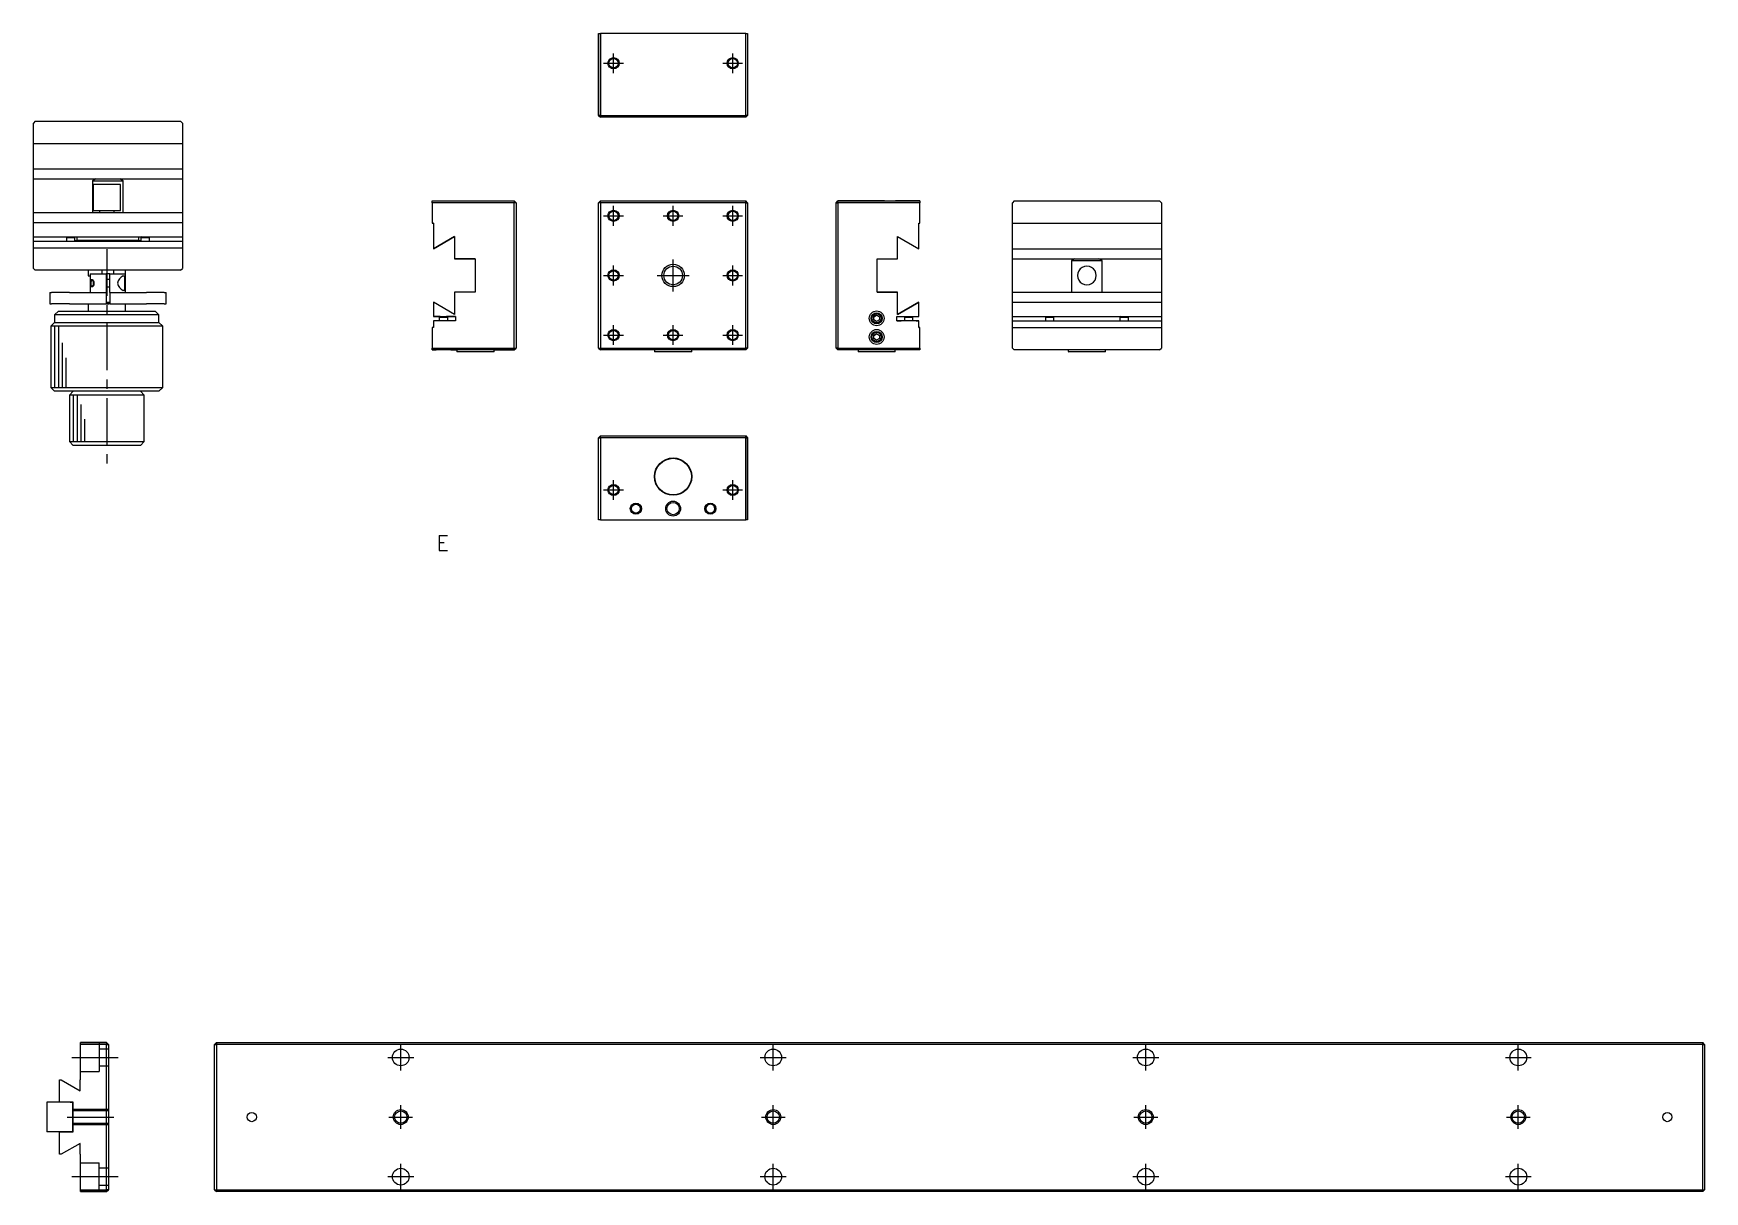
# Model space of a CAD drawing. Extents: x 18 to 952, y 13 to 406.
# Drawn here: x 503.2 to 951.8, y 70.5 to 381.2 of the extents above; entities that cross this region are included whole.
import ezdxf

# ---------------------------------------------------------------- set-up
doc = ezdxf.new("R2010")
doc.units = 0
doc.header["$LTSCALE"] = 10
doc.linetypes.add('CENTER', pattern=[2, 1.25, -0.25, 0.25, -0.25])
doc.linetypes.add('DASHED', pattern=[3.5, 2, -1.5])
doc.layers.get('0').update_dxf_attribs({"linetype": 'CONTINUOUS'})
doc.layers.add('CENTER', color=1, linetype='CENTER')
doc.styles.get("Standard").update_dxf_attribs({"font": 'txt.shx', "bigfont": '@extfont2.shx'})

msp = doc.modelspace()

# ---------------------------------------------------------------- linework, layer by layer
at = {"color": 7, "linetype": 'CONTINUOUS'}
for p, q in [((654.9, 359.25), (654.9, 381.25)), ((654.9, 381.25), (655.4, 381.25)), ((654.9, 380.95), (654.9, 381.25)), ((654.9, 381.25), (654.9, 380.95)), ((654.9, 381.25), (654.9, 380.95)), ((654.9, 375.25), (654.9, 380.95)), ((654.9, 380.95), (654.9, 375.25)), ((654.9, 375.25), (654.9, 380.95)), ((654.9, 380.95), (654.9, 375.25)), ((654.9, 380.95), (654.9, 375.25)), ((655.4, 381.25), (655.4, 359.25)), ((694.4, 381.25), (655.4, 381.25)), ((694.4, 359.25), (694.4, 381.25)), ((694.4, 381.25), (694.9, 381.25)), ((694.9, 381.25), (694.9, 359.25)), ((654.9, 375.05), (654.9, 375.25)), ((654.9, 375.25), (654.9, 375.05)), ((654.9, 369.75), (654.9, 375.25)), ((654.9, 375.25), (654.9, 369.75)), ((654.9, 375.25), (654.9, 359.25)), ((655.4, 359.25), (654.9, 359.25)), ((655.4, 358.75), (654.9, 359.25)), ((654.9, 359.25), (655.4, 358.75)), ((655.4, 358.75), (655.4, 359.25)), ((655.4, 359.25), (694.4, 359.25)), ((694.4, 358.75), (694.4, 359.25)), ((694.9, 359.25), (694.4, 359.25)), ((694.4, 358.75), (694.9, 359.25)), ((503.68, 357.71), (503.18, 357.21)), ((503.18, 351.71), (503.18, 357.21)), ((503.68, 357.71), (542.68, 357.71)), ((543.18, 357.21), (542.68, 357.71)), ((543.18, 357.21), (543.18, 351.71)), ((694.4, 358.75), (655.4, 358.75)), ((503.18, 351.71), (543.18, 351.71)), ((503.18, 344.883205), (503.18, 351.71)), ((543.18, 351.71), (543.18, 344.883205)), ((503.18, 344.883205), (543.18, 344.883205)), ((503.18, 342.21), (503.18, 344.883205)), ((503.18, 342.21), (543.18, 342.21)), ((503.18, 333.21), (503.18, 342.21)), ((519.947572, 342.21), (519.08122, 341.71)), ((519.08122, 341.71), (527.27878, 341.71)), ((519.08122, 341.71), (519.08122, 333.21)), ((527.27878, 341.71), (526.412428, 342.21)), ((527.27878, 333.21), (527.27878, 341.71)), ((543.18, 344.883205), (543.18, 342.21)), ((543.18, 342.21), (543.18, 333.21)), ((526.53, 340.71), (519.23, 340.71)), ((519.23, 340.71), (519.23, 333.71)), ((526.53, 333.71), (526.53, 340.71)), ((503.18, 333.21), (543.18, 333.21)), ((503.18, 330.536795), (503.18, 333.21)), ((519.23, 333.71), (526.53, 333.71)), ((520.88, 333.71), (520.88, 333.21)), ((524.88, 333.21), (524.88, 333.71)), ((543.18, 333.21), (543.18, 330.536795)), ((610.25, 336.3), (632.25, 336.3)), ((610.25, 335.8), (610.25, 336.3)), ((610.25, 335.8), (610.25, 330.3)), ((632.25, 335.8), (610.25, 335.8)), ((632.25, 336.3), (632.25, 335.8)), ((632.75, 335.8), (632.25, 336.3)), ((632.25, 296.8), (632.25, 335.8)), ((632.75, 335.8), (632.25, 335.8)), ((632.75, 335.8), (632.75, 296.8)), ((655.4, 336.3), (654.9, 335.8)), ((654.9, 296.8), (654.9, 335.8)), ((655.4, 335.8), (654.9, 335.8)), ((655.4, 335.8), (655.4, 336.3)), ((655.4, 336.3), (694.4, 336.3)), ((655.4, 335.8), (655.4, 296.8)), ((694.4, 335.8), (655.4, 335.8)), ((694.4, 335.8), (694.4, 336.3)), ((694.9, 335.8), (694.4, 336.3)), ((694.4, 335.8), (694.9, 335.8)), ((694.4, 296.8), (694.4, 335.8)), ((694.9, 335.8), (694.9, 296.8)), ((718.63, 335.8), (719.13, 336.3)), ((718.63, 335.8), (719.13, 336.3)), ((718.63, 335.8), (719.13, 335.8)), ((718.63, 296.8), (718.63, 335.8)), ((719.13, 335.8), (719.13, 336.3)), ((719.13, 336.3), (741.13, 336.3)), ((731.630005, 336.3), (719.13, 336.3)), ((741.13, 335.8), (719.13, 335.8)), ((719.13, 335.8), (719.13, 296.8)), ((741.13, 336.3), (734.629995, 336.3)), ((741.13, 336.3), (741.13, 335.8)), ((741.13, 330.3), (741.13, 335.8)), ((766.48, 336.3), (765.98, 335.8)), ((765.98, 330.3), (765.98, 335.8)), ((766.48, 336.3), (805.48, 336.3)), ((805.98, 335.8), (805.48, 336.3)), ((805.98, 335.8), (805.98, 330.3)), ((503.18, 330.536795), (543.18, 330.536795)), ((503.18, 326.71), (503.18, 330.536795)), ((543.18, 330.536795), (543.18, 326.71)), ((610.25, 330.3), (610.55, 330.3)), ((610.55, 330.3), (610.25, 330.3)), ((610.55, 330.3), (610.55, 323.473205)), ((740.83, 330.3), (741.13, 330.3)), ((740.83, 323.473205), (740.83, 330.3)), ((765.98, 330.3), (805.98, 330.3)), ((765.98, 323.473205), (765.98, 330.3)), ((805.98, 330.3), (805.98, 323.473205)), ((503.18, 326.71), (543.18, 326.71)), ((503.18, 325.51), (503.18, 326.71)), ((503.18, 325.51), (511.680005, 325.51)), ((503.18, 323.71), (503.18, 325.51)), ((503.18, 318.21), (503.18, 323.71)), ((503.18, 323.71), (543.18, 323.71)), ((511.680005, 325.51), (514.679995, 325.51)), ((512.33, 326.71), (512.03, 326.41)), ((514.33, 326.41), (512.03, 326.41)), ((512.03, 326.41), (512.03, 325.51)), ((514.33, 326.41), (514.03, 326.71)), ((514.33, 325.51), (514.33, 326.41)), ((514.33, 325.71), (514.88, 325.71)), ((514.679995, 325.51), (521.180005, 325.51)), ((514.88, 325.71), (514.88, 326.71)), ((531.48, 325.71), (514.88, 325.71)), ((521.180005, 325.51), (525.179995, 325.51)), ((525.179995, 325.51), (531.680005, 325.51)), ((531.48, 325.71), (531.48, 326.71)), ((531.48, 325.71), (532.03, 325.71)), ((531.680005, 325.51), (534.679995, 325.51)), ((532.33, 326.71), (532.03, 326.41)), ((534.33, 326.41), (532.03, 326.41)), ((532.03, 326.41), (532.03, 325.51)), ((534.33, 326.41), (534.03, 326.71)), ((534.33, 325.51), (534.33, 326.41)), ((534.679995, 325.51), (543.18, 325.51)), ((543.18, 326.71), (543.18, 325.51)), ((543.18, 325.51), (543.18, 323.71)), ((543.18, 323.71), (543.18, 318.21)), ((610.55, 323.473205), (616.25, 326.764102)), ((616.25, 326.764102), (610.55, 323.473205)), ((616.25, 326.764102), (616.25, 320.8)), ((735.13, 326.764102), (740.83, 323.473205)), ((735.13, 320.8), (735.13, 326.764102)), ((765.98, 323.473205), (805.98, 323.473205)), ((765.98, 320.8), (765.98, 323.473205)), ((805.98, 323.473205), (805.98, 320.8)), ((616.25, 320.8), (621.75, 320.8)), ((621.75, 320.8), (616.25, 320.8)), ((621.75, 320.8), (618.616025, 320.8)), ((621.75, 320.8), (618.616025, 320.8)), ((621.75, 320.8), (621.75, 311.8)), ((729.63, 320.8), (735.13, 320.8)), ((729.63, 311.8), (729.63, 320.8)), ((765.98, 320.8), (805.98, 320.8)), ((765.98, 311.8), (765.98, 320.8)), ((782.747572, 320.8), (781.88122, 320.3)), ((781.88122, 320.3), (790.07878, 320.3)), ((781.88122, 320.3), (781.88122, 311.8)), ((790.07878, 320.3), (789.212428, 320.8)), ((790.07878, 311.8), (790.07878, 320.3)), ((805.98, 320.8), (805.98, 311.8)), ((503.18, 318.21), (503.68, 317.71)), ((542.68, 317.71), (503.68, 317.71)), ((517.88, 317.71), (517.88, 316.21)), ((517.88, 316.21), (518.38, 316.21)), ((518.38, 316.21), (518.38, 311.71)), ((518.43, 316.71), (522.68, 316.71)), ((518.43, 316.71), (518.43, 311.71)), ((518.615341, 314.937344), (518.659485, 315.050705)), ((518.700854, 314.891535), (518.654355, 314.783826)), ((518.659485, 315.050705), (518.715182, 315.135334)), ((518.76672, 314.972052), (518.700854, 314.891535)), ((518.715182, 315.135334), (518.806181, 315.19901)), ((518.871588, 315.01), (518.76672, 314.972052)), ((518.806181, 315.19901), (518.871578, 315.209995)), ((518.871578, 315.209995), (518.977557, 315.186759)), ((518.917535, 315.004196), (518.871588, 315.01)), ((519.009474, 314.961762), (518.917535, 315.004196)), ((518.977557, 315.186759), (519.089625, 315.119896)), ((519.099297, 314.883893), (519.009474, 314.961762)), ((519.089625, 315.119896), (519.174709, 315.042862)), ((519.178719, 314.781559), (519.099297, 314.883893)), ((519.174709, 315.042862), (519.257398, 314.944364)), ((519.230307, 314.691794), (519.178719, 314.781559)), ((519.257398, 314.944364), (519.327229, 314.837851)), ((519.305816, 313.927105), (519.329188, 314.036533)), ((519.327229, 314.837851), (519.389874, 314.714915)), ((519.329188, 314.036533), (519.34143, 314.151264)), ((519.34143, 314.151264), (519.341455, 314.268249)), ((521.56, 317.71), (521.56, 316.71)), ((522.68, 316.71), (522.68, 311.71)), ((523.18, 316.71), (522.68, 316.71)), ((523.68, 315.21), (522.680019, 315.21)), ((523.68, 316.71), (523.18, 316.71)), ((523.68, 316.71), (527.93, 316.71)), ((523.68, 311.71), (523.68, 316.71)), ((524.8, 316.71), (524.8, 317.71)), ((527.68, 316.11), (527.139322, 316.11)), ((527.295402, 316.175116), (527.424031, 316.205557)), ((527.424031, 316.205557), (527.488404, 316.21)), ((527.488404, 316.21), (527.700599, 316.135248)), ((527.68, 312.31), (527.68, 316.11)), ((527.700599, 316.135248), (527.778678, 316.038364)), ((527.778678, 316.038364), (527.836556, 315.904457)), ((527.88, 316.71), (527.88, 317.71)), ((527.93, 314.211997), (527.93, 316.71)), ((527.93, 311.71), (527.93, 314.211997)), ((542.68, 317.71), (543.18, 318.21)), ((507.544239, 311.71), (508.056581, 311.71)), ((507.544239, 311.71), (507.544239, 308.71)), ((512.832964, 311.71), (508.056581, 311.71)), ((512.832964, 311.71), (513.539441, 311.71)), ((513.539441, 311.71), (521.885905, 311.71)), ((518.630657, 313.72209), (518.664988, 313.605916)), ((518.688026, 313.319959), (518.634164, 313.427524)), ((518.664988, 313.605916), (518.710071, 313.51323)), ((518.771485, 313.2373), (518.688026, 313.319959)), ((518.710071, 313.51323), (518.795533, 313.428882)), ((518.871609, 313.210005), (518.771485, 313.2373)), ((518.795533, 313.428882), (518.871578, 313.41)), ((518.871578, 313.41), (518.981456, 313.441256)), ((518.939551, 313.219972), (518.871609, 313.210005)), ((519.049638, 313.2717), (518.939551, 313.219972)), ((518.981456, 313.441256), (519.076427, 313.512802)), ((519.131847, 313.335472), (519.049638, 313.2717)), ((519.076427, 313.512802), (519.151153, 313.598761)), ((519.21255, 313.419047), (519.131847, 313.335472)), ((519.151153, 313.598761), (519.21914, 313.706708)), ((519.289181, 313.520955), (519.21255, 313.419047)), ((519.21914, 313.706708), (519.270104, 313.817807)), ((519.270104, 313.817807), (519.305816, 313.927105)), ((519.35572, 313.633862), (519.289181, 313.520955)), ((521.885905, 311.71), (522.68, 311.71)), ((522.68, 311.71), (522.68, 308.71)), ((522.680019, 313.21), (523.68, 313.21)), ((523.68, 311.71), (523.68, 308.71)), ((523.68, 311.71), (524.474095, 311.71)), ((524.474095, 311.71), (532.820559, 311.71)), ((527.139118, 312.31), (527.68, 312.31)), ((527.374744, 312.223106), (527.261614, 312.256683)), ((527.488422, 312.21), (527.374744, 312.223106)), ((527.685724, 312.272571), (527.488422, 312.21)), ((527.726603, 312.310133), (527.685724, 312.272571)), ((527.78785, 312.398043), (527.726603, 312.310133)), ((527.835031, 312.510839), (527.78785, 312.398043)), ((532.820559, 311.71), (533.527036, 311.71)), ((538.303419, 311.71), (533.527036, 311.71)), ((538.303419, 311.71), (538.815761, 311.71)), ((538.815761, 308.71), (538.815761, 311.71)), ((616.25, 311.8), (616.25, 305.835898)), ((621.75, 311.8), (616.25, 311.8)), ((735.13, 311.8), (729.63, 311.8)), ((729.63, 311.8), (735.13, 311.8)), ((729.63, 311.8), (733.63, 311.8)), ((729.63, 311.8), (733.63, 311.8)), ((735.13, 305.835898), (735.13, 311.8)), ((765.98, 311.8), (805.98, 311.8)), ((765.98, 309.126795), (765.98, 311.8)), ((805.98, 311.8), (805.98, 309.126795)), ((507.544239, 308.71), (508.056581, 308.71)), ((512.832964, 308.71), (508.056581, 308.71)), ((509.88, 306.71), (508.88, 305.71)), ((536.88, 305.71), (508.88, 305.71)), ((508.88, 305.71), (508.88, 303.71)), ((509.88, 306.71), (535.88, 306.71)), ((512.832964, 308.71), (513.539441, 308.71)), ((513.539441, 308.71), (521.885905, 308.71)), ((517.88, 308.71), (517.88, 306.71)), ((521.885905, 308.71), (522.68, 308.71)), ((522.68, 309.113126), (523.18, 309.113126)), ((523.18, 308.71), (522.68, 308.71)), ((523.18, 309.113126), (523.68, 309.113126)), ((523.68, 308.71), (523.18, 308.71)), ((523.68, 308.71), (524.474095, 308.71)), ((524.474095, 308.71), (532.820559, 308.71)), ((527.88, 306.71), (527.88, 308.71)), ((532.820559, 308.71), (533.527036, 308.71)), ((538.303419, 308.71), (533.527036, 308.71)), ((536.88, 305.71), (535.88, 306.71)), ((536.88, 303.71), (536.88, 305.71)), ((538.303419, 308.71), (538.815761, 308.71)), ((610.55, 309.126795), (610.55, 305.3)), ((616.25, 305.835898), (610.55, 309.126795)), ((610.55, 305.3), (616.45, 305.3)), ((612.4, 305.3), (610.55, 305.3)), ((612.4, 305.3), (612.1, 305)), ((616.45, 305.3), (614.1, 305.3)), ((614.4, 305), (614.1, 305.3)), ((616.45, 305.3), (616.45, 304.1)), ((728.78, 305.233013), (729.53, 305.666025)), ((729.53, 305.666025), (728.78, 305.233013)), ((728.78, 304.366987), (728.78, 305.233013)), ((729.53, 305.666025), (730.28, 305.233013)), ((730.28, 305.233013), (729.53, 305.666025)), ((730.28, 305.233013), (730.28, 304.366987)), ((734.93, 305.3), (740.83, 305.3)), ((734.93, 304.1), (734.93, 305.3)), ((740.83, 309.126795), (735.13, 305.835898)), ((735.13, 305.835898), (740.83, 309.126795)), ((737.28, 305.3), (736.98, 305)), ((739.28, 305), (738.98, 305.3)), ((740.83, 305.3), (740.83, 309.126795)), ((765.98, 309.126795), (805.98, 309.126795)), ((765.98, 305.3), (765.98, 309.126795)), ((765.98, 305.3), (805.98, 305.3)), ((765.98, 304.1), (765.98, 305.3)), ((775.13, 305.3), (774.83, 305)), ((777.13, 305), (776.83, 305.3)), ((795.13, 305.3), (794.83, 305)), ((797.13, 305), (796.83, 305.3)), ((805.98, 309.126795), (805.98, 305.3)), ((805.98, 305.3), (805.98, 304.1)), ((508.88, 303.71), (507.88, 302.71)), ((522.88, 302.71), (507.88, 302.71)), ((507.88, 302.71), (507.88, 286.21)), ((508.88, 303.71), (536.88, 303.71)), ((537.88, 302.71), (522.88, 302.71)), ((537.88, 302.71), (536.88, 303.71)), ((537.88, 286.21), (537.88, 302.71)), ((610.55, 302.3), (610.25, 302.3)), ((610.25, 302.3), (610.25, 296.8)), ((610.55, 304.1), (610.55, 302.3)), ((616.45, 304.1), (610.55, 304.1)), ((614.4, 305), (612.1, 305)), ((612.1, 305), (612.1, 304.1)), ((614.4, 304.1), (614.4, 305)), ((729.53, 303.933975), (728.78, 304.366987)), ((728.78, 300.233013), (729.53, 300.666025)), ((729.53, 300.666025), (728.78, 300.233013)), ((730.28, 304.366987), (729.53, 303.933975)), ((729.53, 300.666025), (730.28, 300.233013)), ((730.28, 300.233013), (729.53, 300.666025)), ((740.83, 304.1), (734.93, 304.1)), ((734.93, 304.1), (736.130005, 304.1)), ((736.982308, 305), (736.98, 305)), ((736.98, 305), (736.98, 304.1)), ((739.28, 305), (736.982308, 305)), ((739.28, 304.1), (739.28, 305)), ((740.129995, 304.1), (740.83, 304.1)), ((740.83, 302.3), (740.83, 304.1)), ((741.13, 302.3), (740.83, 302.3)), ((740.83, 302.3), (741.13, 302.3)), ((741.13, 296.8), (741.13, 302.3)), ((765.98, 304.1), (805.98, 304.1)), ((765.98, 302.3), (765.98, 304.1)), ((765.98, 296.8), (765.98, 302.3)), ((765.98, 302.3), (805.98, 302.3)), ((777.13, 305), (774.83, 305)), ((774.83, 305), (774.83, 304.1)), ((777.13, 304.1), (777.13, 305)), ((797.13, 305), (794.83, 305)), ((794.83, 305), (794.83, 304.1)), ((797.13, 304.1), (797.13, 305)), ((805.98, 304.1), (805.98, 302.3)), ((805.98, 302.3), (805.98, 296.8)), ((610.25, 296.8), (632.25, 296.8)), ((610.25, 296.3), (610.25, 296.8)), ((632.25, 296.3), (610.25, 296.3)), ((610.25, 296.3), (611.250005, 296.3)), ((615.249995, 296.3), (616.750005, 296.3)), ((616.85, 296.3), (616.85, 295.9)), ((626.85, 296.3), (632.25, 296.3)), ((626.85, 295.9), (626.85, 296.3)), ((632.25, 296.8), (632.75, 296.8)), ((632.25, 296.3), (632.75, 296.8)), ((632.25, 296.8), (632.25, 296.3)), ((632.25, 296.3), (632.75, 296.8)), ((654.9, 296.8), (655.4, 296.8)), ((654.9, 296.8), (655.4, 296.3)), ((655.4, 296.3), (655.4, 296.8)), ((655.4, 296.8), (694.4, 296.8)), ((694.4, 296.3), (655.4, 296.3)), ((669.9, 296.3), (669.9, 295.9)), ((679.9, 295.9), (679.9, 296.3)), ((694.4, 296.3), (694.4, 296.8)), ((694.9, 296.8), (694.4, 296.8)), ((694.4, 296.3), (694.9, 296.8)), ((719.13, 296.8), (718.63, 296.8)), ((719.13, 296.3), (718.63, 296.8)), ((719.13, 296.8), (741.13, 296.8)), ((719.13, 296.3), (719.13, 296.8)), ((741.13, 296.3), (719.13, 296.3)), ((724.53, 296.3), (724.53, 295.9)), ((728.78, 299.366987), (728.78, 300.233013)), ((729.53, 298.933975), (728.78, 299.366987)), ((730.28, 299.366987), (729.53, 298.933975)), ((730.28, 300.233013), (730.28, 299.366987)), ((734.53, 295.9), (734.53, 296.3)), ((741.13, 296.8), (741.13, 296.3)), ((765.98, 296.8), (766.48, 296.3)), ((805.48, 296.3), (766.48, 296.3)), ((780.98, 296.3), (780.98, 295.9)), ((790.98, 295.9), (790.98, 296.3)), ((805.48, 296.3), (805.98, 296.8)), ((616.85, 295.9), (626.150321, 295.9)), ((616.85, 295.9), (616.95, 295.8)), ((626.75, 295.8), (616.95, 295.8)), ((626.064314, 295.8), (616.95, 295.8)), ((626.75, 295.8), (626.064314, 295.8)), ((626.150321, 295.9), (626.85, 295.9)), ((626.75, 295.8), (626.85, 295.9)), ((669.9, 295.9), (672.349071, 295.9)), ((669.9, 295.9), (670, 295.8)), ((672.400089, 295.8), (670, 295.8)), ((672.349071, 295.9), (679.9, 295.9)), ((679.8, 295.8), (672.400089, 295.8)), ((679.8, 295.8), (679.9, 295.9)), ((724.53, 295.9), (734.53, 295.9)), ((724.53, 295.9), (724.63, 295.8)), ((734.43, 295.8), (724.63, 295.8)), ((734.43, 295.8), (734.53, 295.9)), ((780.98, 295.9), (790.98, 295.9)), ((780.98, 295.9), (781.08, 295.8)), ((790.88, 295.8), (781.08, 295.8)), ((790.88, 295.8), (790.98, 295.9)), ((507.88, 286.21), (522.88, 286.21)), ((507.88, 286.21), (508.88, 285.21)), ((522.88, 285.21), (508.88, 285.21)), ((513.88, 285.21), (512.88, 284.21)), ((522.88, 284.21), (512.88, 284.21)), ((512.88, 284.21), (512.88, 271.71)), ((522.88, 286.21), (537.88, 286.21)), ((536.88, 285.21), (522.88, 285.21)), ((532.88, 284.21), (522.88, 284.21)), ((532.88, 284.21), (531.88, 285.21)), ((532.88, 271.71), (532.88, 284.21)), ((536.88, 285.21), (537.88, 286.21)), ((512.88, 271.71), (532.88, 271.71)), ((512.88, 271.71), (513.88, 270.71)), ((531.88, 270.71), (513.88, 270.71)), ((531.88, 270.71), (532.88, 271.71)), ((654.9, 272.73), (655.4, 273.23)), ((654.9, 272.73), (655.4, 272.73)), ((654.9, 250.73), (654.9, 272.73)), ((655.4, 272.73), (655.4, 273.23)), ((655.4, 273.23), (694.4, 273.23)), ((655.4, 272.73), (655.4, 250.73)), ((694.4, 272.73), (655.4, 272.73)), ((694.4, 272.73), (694.4, 273.23)), ((694.9, 272.73), (694.4, 273.23)), ((694.4, 273.23), (694.9, 272.73)), ((694.4, 250.73), (694.4, 272.73)), ((694.4, 272.73), (694.9, 272.73)), ((694.9, 272.73), (694.9, 250.73)), ((694.9, 256.73), (694.9, 272.73)), ((694.9, 260.33), (694.9, 264.33)), ((694.9, 260.33), (694.9, 264.33)), ((694.9, 260.33), (694.9, 264.33)), ((694.9, 260.33), (694.9, 264.33)), ((694.9, 262.23), (694.9, 256.73)), ((694.9, 256.73), (694.9, 262.23)), ((694.9, 256.93), (694.9, 251.03)), ((694.9, 251.03), (694.9, 256.93)), ((694.9, 251.03), (694.9, 256.73)), ((694.9, 256.73), (694.9, 251.03)), ((694.9, 251.03), (694.9, 256.73)), ((655.4, 250.73), (654.9, 250.73)), ((655.4, 250.73), (694.4, 250.73)), ((694.9, 250.73), (694.4, 250.73)), ((694.9, 250.73), (694.9, 251.03)), ((694.9, 251.03), (694.9, 250.73)), ((694.9, 250.73), (694.9, 251.03)), ((515.84, 110.46), (522.84, 110.46)), ((515.84, 109.96), (515.84, 110.46)), ((515.84, 100.46), (515.84, 109.96)), ((522.84, 109.96), (515.84, 109.96)), ((522.84, 110.46), (522.84, 109.96)), ((522.84, 110.46), (523.34, 109.96)), ((522.84, 70.96), (522.84, 109.96)), ((522.84, 109.96), (523.34, 109.96)), ((523.34, 109.96), (523.34, 70.96)), ((552.28, 110.46), (551.78, 109.96)), ((551.78, 70.96), (551.78, 109.96)), ((551.78, 109.96), (552.28, 109.96)), ((552.28, 110.46), (552.28, 109.96)), ((552.28, 110.46), (951.28, 110.46)), ((552.28, 109.96), (552.28, 70.96)), ((951.28, 109.96), (552.28, 109.96)), ((951.28, 109.96), (951.28, 110.46)), ((951.78, 109.96), (951.28, 110.46)), ((951.28, 70.96), (951.28, 109.96)), ((951.28, 109.96), (951.78, 109.96)), ((951.78, 109.96), (951.78, 70.96)), ((510.14, 94.56), (510.14, 100.46)), ((510.14, 100.46), (510.643848, 100.46)), ((510.643848, 100.46), (515.74, 97.517735)), ((515.74, 97.517735), (515.74, 100.46)), ((515.74, 100.46), (515.84, 100.46)), ((506.74, 94.46), (506.74, 86.46)), ((513.74, 94.46), (506.74, 94.46)), ((510.14, 94.56), (513.74, 94.56)), ((510.14, 94.56), (513.74, 94.56)), ((513.74, 94.56), (513.74, 94.46)), ((513.74, 86.46), (513.74, 94.46)), ((513.74, 94.46), (513.74, 86.46)), ((513.74, 86.46), (506.74, 86.46)), ((513.74, 86.46), (506.74, 86.46)), ((510.14, 80.46), (510.14, 86.36)), ((513.74, 86.36), (510.14, 86.36)), ((513.74, 86.46), (513.04, 86.46)), ((513.04, 86.46), (513.74, 86.46)), ((513.74, 86.46), (513.74, 86.36)), ((515.74, 83.402265), (510.643848, 80.46)), ((515.74, 83.402265), (510.643848, 80.46)), ((515.74, 80.46), (515.74, 83.402265)), ((510.643848, 80.46), (510.14, 80.46)), ((510.643848, 80.46), (510.14, 80.46)), ((515.84, 80.46), (515.74, 80.46)), ((515.84, 80.46), (515.74, 80.46)), ((515.84, 70.96), (515.84, 80.46)), ((515.84, 70.96), (522.84, 70.96)), ((515.84, 70.46), (515.84, 70.96)), ((522.84, 70.46), (515.84, 70.46)), ((515.84, 70.46), (520.84, 70.46)), ((515.84, 70.46), (520.84, 70.46)), ((515.84, 70.46), (520.84, 70.46)), ((515.84, 70.46), (520.84, 70.46)), ((515.84, 70.46), (520.84, 70.46)), ((515.84, 70.46), (520.84, 70.46)), ((515.84, 70.46), (520.84, 70.46)), ((515.84, 70.46), (520.84, 70.46)), ((515.84, 70.46), (522.84, 70.46)), ((522.84, 70.96), (522.84, 70.46)), ((522.84, 70.96), (523.34, 70.96)), ((522.84, 70.46), (523.34, 70.96)), ((523.34, 70.96), (522.84, 70.46)), ((551.78, 70.96), (552.28, 70.96)), ((551.78, 70.96), (552.28, 70.46)), ((552.28, 70.96), (951.28, 70.96)), ((552.28, 70.46), (552.28, 70.96)), ((951.28, 70.46), (552.28, 70.46)), ((951.28, 70.96), (951.28, 70.46)), ((951.28, 70.96), (951.78, 70.96)), ((951.28, 70.46), (951.78, 70.96))]:
    msp.add_line(p, q, dxfattribs=at)
at = {"color": 3, "linetype": 'CONTINUOUS'}
for p, q in [((508.88, 302.71), (508.88, 286.21)), ((509.88, 302.71), (509.88, 286.21)), ((510.88, 298.21), (510.88, 286.21)), ((511.88, 294.21), (511.88, 286.21)), ((513.88, 284.21), (513.88, 271.71)), ((514.88, 284.21), (514.88, 271.71)), ((515.88, 281.71), (515.88, 271.71)), ((516.88, 277.71), (516.88, 271.71))]:
    msp.add_line(p, q, dxfattribs=at)
at = {"color": 3, "linetype": 'DASHED'}
for p, q in [((522.84, 110.46), (515.84, 110.46)), ((520.84, 110.46), (520.84, 106.46)), ((523.34, 108.71), (520.84, 108.71)), ((523.34, 109.96), (522.84, 110.46)), ((523.34, 109.96), (522.84, 109.96)), ((520.84, 106.46), (520.84, 102.71)), ((520.84, 104.21), (523.34, 104.21)), ((515.84, 102.71), (520.84, 102.71)), ((513.74, 94.46), (513.04, 94.46)), ((513.04, 94.46), (513.74, 94.46)), ((523.34, 92.459995), (513.74, 92.459995)), ((523.34, 92.11), (513.74, 92.11)), ((513.74, 88.81), (523.34, 88.81)), ((513.74, 88.460005), (523.34, 88.460005)), ((515.84, 78.21), (520.84, 78.21)), ((520.84, 74.46), (520.84, 78.21)), ((523.34, 76.71), (520.84, 76.71)), ((520.84, 70.46), (520.84, 74.46)), ((520.84, 72.21), (523.34, 72.21)), ((523.34, 70.96), (522.84, 70.96))]:
    msp.add_line(p, q, dxfattribs=at)
at = {"color": 3, "linetype": 'CONTINUOUS'}
for centre, radius in [((658.9, 373.25), 1.5), ((690.9, 373.25), 1.5), ((658.9, 332.3), 1.5), ((674.9, 332.3), 1.5), ((690.9, 332.3), 1.5), ((674.9, 316.3), 3), ((658.9, 316.3), 1.5), ((690.9, 316.3), 1.5), ((729.53, 304.8), 1.5), ((658.9, 300.3), 1.5), ((674.9, 300.3), 1.5), ((690.9, 300.3), 1.5), ((729.53, 299.8), 1.5), ((658.9, 258.73), 1.5), ((690.9, 258.73), 1.5), ((674.9, 253.73), 2), ((664.9, 253.73), 1.5), ((684.9, 253.73), 1.5), ((601.78, 90.46), 2), ((701.78, 90.46), 2), ((801.78, 90.46), 2), ((901.78, 90.46), 2)]:
    msp.add_circle(centre, radius, dxfattribs=at)
at = {"color": 7, "linetype": 'CONTINUOUS'}
for centre, radius in [((658.9, 373.25), 1.25), ((690.9, 373.25), 1.25), ((658.9, 332.3), 1.25), ((674.9, 332.3), 1.25), ((690.9, 332.3), 1.25), ((674.9, 316.3), 2.5), ((658.9, 316.3), 1.25), ((690.9, 316.3), 1.25), ((729.53, 304.8), 2), ((729.53, 304.8), 1.25), ((658.9, 300.3), 1.25), ((674.9, 300.3), 1.25), ((690.9, 300.3), 1.25), ((729.53, 299.8), 2), ((729.53, 299.8), 1.25), ((674.9, 262.33), 5), ((674.9, 262.33), 4.9), ((658.9, 258.73), 1.25), ((690.9, 258.73), 1.25), ((664.9, 253.73), 1.25), ((664.9, 253.73), 1.2), ((674.9, 253.73), 1.65), ((684.9, 253.73), 1.25), ((601.78, 106.46), 2.25), ((701.78, 106.46), 2.25), ((801.78, 106.46), 2.25), ((901.78, 106.46), 2.25), ((561.78, 90.46), 1.25), ((601.78, 90.46), 1.65), ((701.78, 90.46), 1.65), ((801.78, 90.46), 1.65), ((901.78, 90.46), 1.65), ((941.78, 90.46), 1.25), ((601.78, 74.46), 2.25), ((701.78, 74.46), 2.25), ((801.78, 74.46), 2.25), ((901.78, 74.46), 2.25)]:
    msp.add_circle(centre, radius, dxfattribs=at)
for centre, radius, start, end in [((523.18, 321.71), 4, 90, 108.194872), ((523.18, 321.71), 4, 71.805128, 90), ((785.98, 316.29999), 2.500009, 59.604727, 120.395273), ((521.811039, 314.222158), 3.274749, 167.38526153, 194.04328305), ((520.529614, 314.260505), 1.94691, 164.40739806, 182.23389204), ((520.828487, 314.176523), 2.244319, 179.7933635, 191.68210466), ((518.269944, 314.213416), 1.072913, 2.92946135, 26.47890432), ((518.254064, 314.209733), 1.24309, 332.40248047, 23.9784012), ((528.267059, 313.810453), 2.556511, 112.33811362, 171.04094909), ((528.296303, 314.630048), 2.5891, 189.36871882, 246.44478821), ((519.410044, 313.839028), 8.529038, 351.04112188, 2.6443646), ((520.252856, 314.642029), 7.688058, 356.94672266, 9.45113582), ((785.98, 316.3), 2.5, 120.395394, 239.604606), ((785.98, 316.30001), 2.500009, 239.604727, 300.395273), ((785.98, 316.3), 2.5, 300.395394, 59.604606), ((523.18, 312.71), 4, 262.819244, 270), ((523.18, 312.71), 4, 270, 277.180756), ((684.9, 253.73), 1.2, 174.869576, 266.369576), ((684.9, 253.73), 1.2, 266.369576, 174.869576)]:
    msp.add_arc(centre, radius, start, end, dxfattribs=at)
at = {"layer": 'CENTER', "color": 1, "linetype": 'CENTER'}
for p, q in [((656.25, 373.25), (661.55, 373.25)), ((658.9, 370.6), (658.9, 375.9)), ((688.25, 373.25), (693.55, 373.25)), ((690.9, 370.6), (690.9, 375.9)), ((656.25, 332.3), (661.55, 332.3)), ((658.9, 329.65), (658.9, 334.95)), ((672.25, 332.3), (677.55, 332.3)), ((674.9, 329.65), (674.9, 334.95)), ((688.25, 332.3), (693.55, 332.3)), ((690.9, 329.65), (690.9, 334.95)), ((522.88, 323.37), (522.88, 263.68)), ((658.9, 313.65), (658.9, 318.95)), ((674.9, 312), (674.9, 320.6)), ((690.9, 313.65), (690.9, 318.95)), ((656.25, 316.3), (661.55, 316.3)), ((670.6, 316.3), (679.2, 316.3)), ((688.25, 316.3), (693.55, 316.3)), ((658.9, 297.65), (658.9, 302.95)), ((674.9, 297.65), (674.9, 302.95)), ((690.9, 297.65), (690.9, 302.95)), ((656.25, 300.3), (661.55, 300.3)), ((672.25, 300.3), (677.55, 300.3)), ((688.25, 300.3), (693.55, 300.3)), ((658.9, 256.08), (658.9, 261.38)), ((690.9, 256.08), (690.9, 261.38)), ((656.25, 258.73), (661.55, 258.73)), ((688.25, 258.73), (693.55, 258.73)), ((601.78, 102.985), (601.78, 109.935)), ((701.78, 102.985), (701.78, 109.935)), ((801.78, 102.985), (801.78, 109.935)), ((901.78, 102.985), (901.78, 109.935)), ((513.46, 106.46), (528.01, 106.46)), ((598.305, 106.46), (605.255, 106.46)), ((698.305, 106.46), (705.255, 106.46)), ((798.305, 106.46), (805.255, 106.46)), ((898.305, 106.46), (905.255, 106.46)), ((512.26, 90.46), (524.82, 90.46)), ((598.58, 90.46), (604.98, 90.46)), ((601.78, 87.26), (601.78, 93.66)), ((698.58, 90.46), (704.98, 90.46)), ((701.78, 87.26), (701.78, 93.66)), ((798.58, 90.46), (804.98, 90.46)), ((801.78, 87.26), (801.78, 93.66)), ((898.58, 90.46), (904.98, 90.46)), ((901.78, 87.26), (901.78, 93.66)), ((601.78, 70.985), (601.78, 77.935)), ((701.78, 70.985), (701.78, 77.935)), ((801.78, 70.985), (801.78, 77.935)), ((901.78, 70.985), (901.78, 77.935)), ((513.46, 74.46), (528.01, 74.46)), ((598.305, 74.46), (605.255, 74.46)), ((698.305, 74.46), (705.255, 74.46)), ((798.305, 74.46), (805.255, 74.46)), ((898.305, 74.46), (905.255, 74.46))]:
    msp.add_line(p, q, dxfattribs=at)

# ---------------------------------------------------------------- texts
at = {"color": 7}
msp.add_text('E', height=4, dxfattribs=at).set_placement((611.38, 242.51))

doc.saveas('drawing.dxf')
